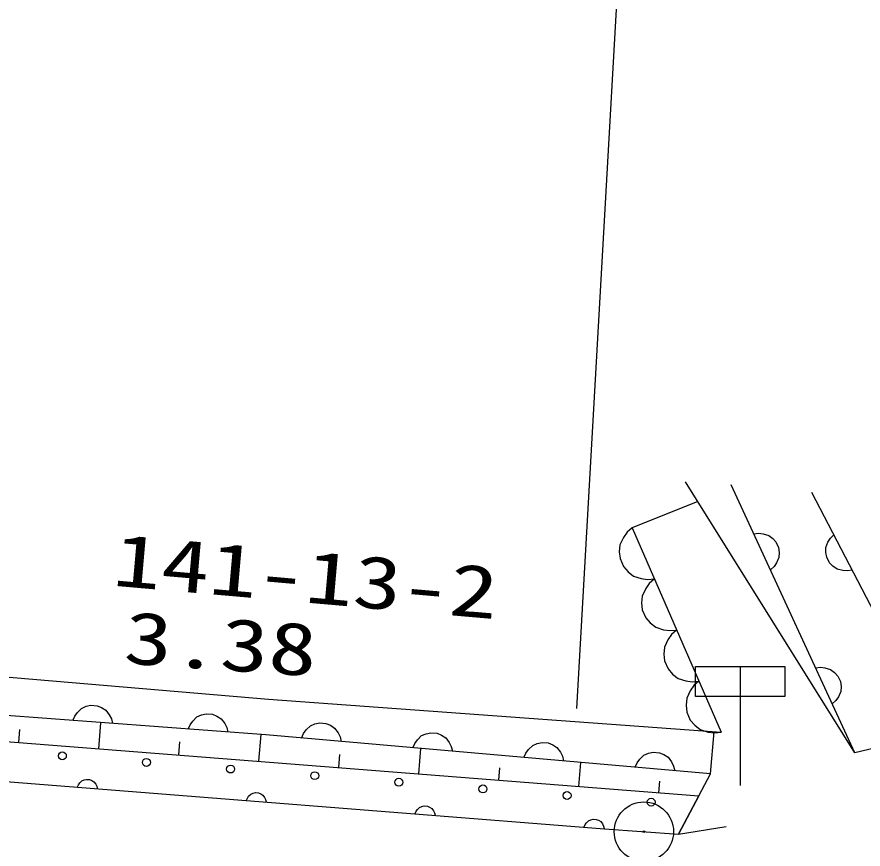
# Model space of a CAD drawing. Units: millimetres, scale not verified. Extents: x 40000 to 680000, y 20000 to 380000.
# Drawn here: x 379070 to 400342, y 286096 to 307007 of the extents above; entities that cross this region are included whole.
import ezdxf
from ezdxf.enums import TextEntityAlignment as Align

# ---------------------------------------------------------------- set-up
doc = ezdxf.new("R2010")
doc.units = ezdxf.units.MM
doc.header["$LTSCALE"] = 1000
doc.layers.add('M-BGD', color=7, linetype='Continuous', lineweight=25)
doc.layers.add('M-BMK-SRVR', color=3, linetype='Continuous')
doc.styles.add('ＭＳ ゴシック', font='')
doc.styles.get('ＭＳ ゴシック').set_extended_font_data('MS Gothic')

# ---------------------------------------------------------------- blocks, each defined once
blk = doc.blocks.new('BUHIN3')
at = {"color": 3, "linetype": 'Continuous', "lineweight": 25}
for radius in [746, 22.5]:
    blk.add_circle((0, 0), radius, dxfattribs=at)
blk = doc.blocks.new('BUHIN103')
at = {"color": 7, "linetype": 'Continuous', "lineweight": 25}
blk.add_lwpolyline([(397, -303), (296, -370), (189, -412), (47, -441), (-77, -422), (-192, -379), (-315, -285), (-387, -186), (-438, -71), (-449, 75), (-437, 189), (-397, 303)], dxfattribs=at)
blk = doc.blocks.new('BUHIN104')
at = {"color": 7, "linetype": 'Continuous', "lineweight": 25}
blk.add_lwpolyline([(-383, 321), (-279, 384), (-170, 420), (-27, 443), (96, 418), (209, 370), (328, 270), (395, 168), (441, 51), (445, -96), (428, -209), (383, -321)], dxfattribs=at)
blk = doc.blocks.new('BUHIN105')
at = {"color": 7, "linetype": 'Continuous', "lineweight": 25}
blk.add_lwpolyline([(-469, -173), (-471, -51), (-449, 61), (-398, 197), (-315, 291), (-217, 365), (-72, 419), (51, 426), (175, 408), (304, 339), (394, 268), (469, 173)], dxfattribs=at)
blk = doc.blocks.new('BUHIN106')
at = {"color": 7, "linetype": 'Continuous', "lineweight": 25}
blk.add_lwpolyline([(-467, -179), (-471, -58), (-450, 55), (-400, 192), (-319, 287), (-222, 362), (-77, 418), (45, 427), (169, 410), (300, 343), (391, 273), (467, 179)], dxfattribs=at)
blk = doc.blocks.new('BUHIN134')
at = {"color": 7, "linetype": 'Continuous', "lineweight": 25}
blk.add_lwpolyline([(-234, -89), (-235, -28), (-225, 28), (-200, 97), (-159, 144), (-110, 181), (-38, 209), (23, 213), (85, 205), (151, 171), (196, 136), (234, 89)], dxfattribs=at)
blk = doc.blocks.new('BUHIN199')
at = {"color": 7, "linetype": 'Continuous', "lineweight": 25}
blk.add_lwpolyline([(-527, 462), (-594, 306), (-621, 148), (-620, -58), (-559, -223), (-470, -371), (-306, -514), (-148, -583), (24, -622), (228, -596), (379, -546), (527, -462)], dxfattribs=at)

msp = doc.modelspace()

# ---------------------------------------------------------------- linework, layer by layer
at = {"layer": 'M-BGD'}
for p, q in [((393142, 289629), (395635, 333536)), ((400137, 288516), (395875, 295327)), ((400137, 288516), (397028, 295250)), ((399049, 295065), (402188, 289009)), ((396187, 294829), (394536, 294172)), ((394536, 294172), (396773, 289030)), ((373725, 290857), (385398, 289862)), ((397254, 290682), (397250, 287690)), ((366051, 289803), (396212, 287432)), ((385325, 288965), (373721, 289827)), ((385398, 289862), (396773, 289030)), ((379121, 288776), (379146, 289099)), ((381132, 288618), (381183, 289272)), ((385153, 288302), (385206, 288973)), ((396505, 287986), (385325, 288965)), ((396505, 287986), (396598, 289042)), ((402188, 289009), (400137, 288516)), ((365978, 288806), (393839, 286605)), ((383142, 288460), (383168, 288791)), ((387164, 288143), (387190, 288471)), ((389175, 287985), (389225, 288623)), ((393196, 287669), (393244, 288271)), ((391186, 287827), (391210, 288137)), ((395704, 286469), (396505, 287986)), ((395207, 287511), (395230, 287803)), ((396212, 287432), (395704, 286469)), ((393839, 286605), (395704, 286469)), ((395704, 286469), (396901, 286660))]:
    msp.add_line(p, q, dxfattribs=at)
msp.add_lwpolyline([(396129, 290683), (398379, 290681), (398378, 289931), (396128, 289933)], close=True, dxfattribs=at)
for centre in [(380212, 288439), (382326, 288273), (384441, 288107), (386556, 287940), (388671, 287774), (390785, 287608), (392900, 287442), (395015, 287275)]:
    msp.add_circle(centre, 99.5, dxfattribs=at)

# ---------------------------------------------------------------- block references
at = {"layer": 'M-BGD', "rotation": 334.74779}
for name, p in [('BUHIN199', (394815, 293529)), ('BUHIN104', (397805, 293567)), ('BUHIN103', (399834, 293551)), ('BUHIN199', (395375, 292243)), ('BUHIN199', (395934, 290958)), ('BUHIN104', (399359, 290199)), ('BUHIN199', (396493, 289672)), ('BUHIN106', (380974, 289288)), ('BUHIN106', (383875, 289072)), ('BUHIN105', (386723, 288842)), ('BUHIN105', (389518, 288598)), ('BUHIN105', (392313, 288353)), ('BUHIN105', (395108, 288108)), ('BUHIN134', (380841, 287637)), ('BUHIN134', (385087, 287304)), ('BUHIN134', (389334, 286970)), ('BUHIN134', (393581, 286636))]:
    msp.add_blockref(name, p, dxfattribs=at)
at = {"layer": 'M-BMK-SRVR', "rotation": 334.74779}
msp.add_blockref('BUHIN3', (394831, 286533), dxfattribs=at)

# ---------------------------------------------------------------- texts
at = {"layer": 'M-BMK-SRVR', "style": 'ＭＳ ゴシック', "width": 1.35}
for s, rotation, p in [('141-13-2', 355, (381410, 292323)), ('3.38', 356.1, (381703, 290369))]:
    msp.add_text(s, height=1320, rotation=rotation, dxfattribs=at).set_placement(p, align=Align.BOTTOM_LEFT)

doc.saveas('drawing.dxf')
